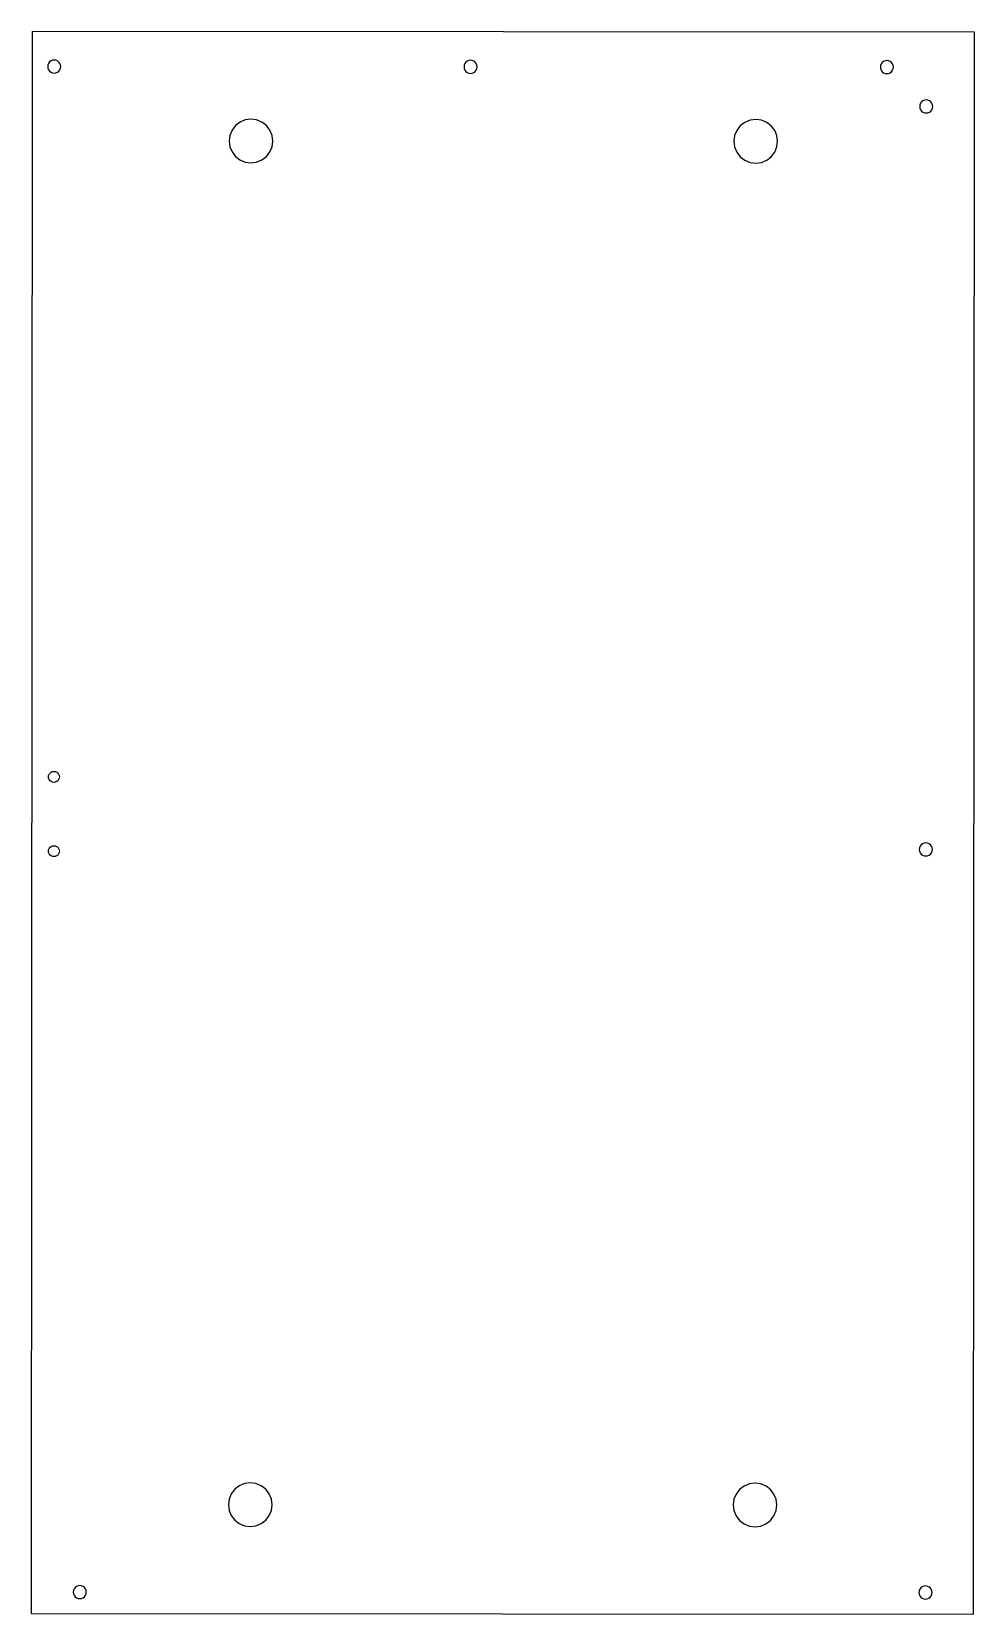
# Model space of a CAD drawing. Header units: millimetres. Extents: x -182 to 250, y -354 to 370.
import ezdxf

# ---------------------------------------------------------------- set-up
doc = ezdxf.new("R2010")
doc.units = ezdxf.units.MM

msp = doc.modelspace()

# ---------------------------------------------------------------- linework, layer by layer
for p, q in [((-181.66, -353.59), (-181.29, 370.41)), ((249.71, 370.19), (-181.29, 370.41)), ((249.34, -353.81), (249.71, 370.19)), ((-174.2, 355.19), (-174.3, 354.41)), ((-173.9, 355.91), (-174.2, 355.19)), ((-173.42, 356.53), (-173.9, 355.91)), ((-172.8, 357.01), (-173.42, 356.53)), ((-172.08, 357.3), (-172.8, 357.01)), ((-171.3, 357.4), (-172.08, 357.3)), ((-170.52, 357.3), (-171.3, 357.4)), ((-169.8, 357), (-170.52, 357.3)), ((-169.18, 356.52), (-169.8, 357)), ((-168.7, 355.9), (-169.18, 356.52)), ((-168.4, 355.18), (-168.7, 355.9)), ((-168.3, 354.4), (-168.4, 355.18)), ((16.3, 355.08), (16.2, 354.31)), ((16.6, 355.81), (16.3, 355.08)), ((17.08, 356.43), (16.6, 355.81)), ((17.7, 356.91), (17.08, 356.43)), ((18.42, 357.2), (17.7, 356.91)), ((19.2, 357.31), (18.42, 357.2)), ((19.98, 357.2), (19.2, 357.31)), ((20.7, 356.9), (19.98, 357.2)), ((21.32, 356.43), (20.7, 356.9)), ((21.8, 355.81), (21.32, 356.43)), ((22.1, 355.08), (21.8, 355.81)), ((22.2, 354.31), (22.1, 355.08)), ((206.8, 354.99), (206.7, 354.22)), ((207.1, 355.71), (206.8, 354.99)), ((207.58, 356.33), (207.1, 355.71)), ((208.2, 356.81), (207.58, 356.33)), ((208.92, 357.11), (208.2, 356.81)), ((209.7, 357.21), (208.92, 357.11)), ((210.48, 357.11), (209.7, 357.21)), ((211.2, 356.81), (210.48, 357.11)), ((211.82, 356.33), (211.2, 356.81)), ((212.3, 355.71), (211.82, 356.33)), ((212.6, 354.99), (212.3, 355.71)), ((212.7, 354.21), (212.6, 354.99)), ((-174.3, 354.41), (-174.2, 353.63)), ((-174.2, 353.63), (-173.9, 352.91)), ((-173.9, 352.91), (-173.42, 352.29)), ((-173.42, 352.29), (-172.8, 351.81)), ((-172.8, 351.81), (-172.08, 351.51)), ((-172.08, 351.51), (-171.3, 351.41)), ((-171.3, 351.41), (-170.53, 351.51)), ((-170.53, 351.51), (-169.8, 351.81)), ((-169.8, 351.81), (-169.18, 352.29)), ((-169.18, 352.29), (-168.7, 352.91)), ((-168.7, 352.91), (-168.4, 353.63)), ((-168.4, 353.63), (-168.3, 354.4)), ((16.2, 354.31), (16.3, 353.54)), ((16.3, 353.54), (16.6, 352.81)), ((16.6, 352.81), (17.08, 352.19)), ((17.08, 352.19), (17.7, 351.72)), ((17.7, 351.72), (18.42, 351.42)), ((18.42, 351.42), (19.2, 351.31)), ((19.2, 351.31), (19.97, 351.41)), ((19.97, 351.41), (20.7, 351.71)), ((20.7, 351.71), (21.32, 352.19)), ((21.32, 352.19), (21.8, 352.81)), ((21.8, 352.81), (22.1, 353.53)), ((22.1, 353.53), (22.2, 354.31)), ((206.7, 354.22), (206.8, 353.44)), ((206.8, 353.44), (207.1, 352.72)), ((207.1, 352.72), (207.58, 352.1)), ((207.58, 352.1), (208.2, 351.62)), ((208.2, 351.62), (208.92, 351.32)), ((208.92, 351.32), (209.7, 351.22)), ((209.7, 351.22), (210.47, 351.32)), ((210.47, 351.32), (211.2, 351.62)), ((211.2, 351.62), (211.82, 352.1)), ((211.82, 352.1), (212.3, 352.72)), ((212.3, 352.72), (212.6, 353.44)), ((212.6, 353.44), (212.7, 354.21)), ((224.79, 336.99), (224.69, 336.21)), ((224.69, 336.21), (224.79, 335.43)), ((225.09, 337.71), (224.79, 336.99)), ((224.79, 335.43), (225.09, 334.71)), ((225.57, 338.33), (225.09, 337.71)), ((225.09, 334.71), (225.57, 334.09)), ((226.19, 338.81), (225.57, 338.33)), ((225.57, 334.09), (226.19, 333.61)), ((226.91, 339.11), (226.19, 338.81)), ((226.19, 333.61), (226.91, 333.31)), ((227.69, 339.21), (226.91, 339.11)), ((226.91, 333.31), (227.69, 333.21)), ((228.47, 339.11), (227.69, 339.21)), ((227.69, 333.21), (228.46, 333.31)), ((228.46, 333.31), (229.19, 333.61)), ((229.19, 338.81), (228.47, 339.11)), ((229.81, 338.33), (229.19, 338.81)), ((229.19, 333.61), (229.81, 334.09)), ((230.29, 337.71), (229.81, 338.33)), ((229.81, 334.09), (230.29, 334.71)), ((230.59, 336.98), (230.29, 337.71)), ((230.29, 334.71), (230.59, 335.43)), ((230.69, 336.21), (230.59, 336.98)), ((230.59, 335.43), (230.69, 336.21)), ((-88.39, 327.44), (-89.98, 325.37)), ((-86.31, 329.03), (-88.39, 327.44)), ((-83.9, 330.02), (-86.31, 329.03)), ((-81.31, 330.36), (-83.9, 330.02)), ((-78.73, 330.02), (-81.31, 330.36)), ((-76.31, 329.02), (-78.73, 330.02)), ((-74.24, 327.43), (-76.31, 329.02)), ((-72.66, 325.36), (-74.24, 327.43)), ((142.61, 327.32), (141.02, 325.25)), ((144.69, 328.9), (142.61, 327.32)), ((147.1, 329.9), (144.69, 328.9)), ((149.69, 330.24), (147.1, 329.9)), ((152.27, 329.9), (149.69, 330.24)), ((154.69, 328.9), (152.27, 329.9)), ((156.76, 327.31), (154.69, 328.9)), ((158.34, 325.24), (156.76, 327.31)), ((-90.98, 322.96), (-91.32, 320.37)), ((-91.32, 320.37), (-90.98, 317.78)), ((-89.98, 325.37), (-90.98, 322.96)), ((-71.66, 322.95), (-72.66, 325.36)), ((-71.32, 320.36), (-71.66, 322.95)), ((-71.66, 317.77), (-71.32, 320.36)), ((140.02, 322.83), (139.68, 320.25)), ((139.68, 320.25), (140.02, 317.66)), ((141.02, 325.25), (140.02, 322.83)), ((159.34, 322.82), (158.34, 325.24)), ((159.68, 320.24), (159.34, 322.82)), ((159.34, 317.65), (159.68, 320.24)), ((-90.98, 317.78), (-89.98, 315.37)), ((-89.98, 315.37), (-88.39, 313.3)), ((-88.39, 313.3), (-86.32, 311.71)), ((-86.32, 311.71), (-83.91, 310.7)), ((-78.74, 310.7), (-76.32, 311.7)), ((-76.32, 311.7), (-74.25, 313.29)), ((-74.25, 313.29), (-72.66, 315.36)), ((-72.66, 315.36), (-71.66, 317.77)), ((140.02, 317.66), (141.02, 315.25)), ((141.02, 315.25), (142.61, 313.18)), ((142.61, 313.18), (144.68, 311.59)), ((144.68, 311.59), (147.09, 310.59)), ((152.26, 310.59), (154.68, 311.58)), ((154.68, 311.58), (156.75, 313.17)), ((156.75, 313.17), (158.34, 315.24)), ((158.34, 315.24), (159.34, 317.65)), ((-83.91, 310.7), (-81.32, 310.36)), ((-81.32, 310.36), (-78.74, 310.7)), ((147.09, 310.59), (149.68, 310.25)), ((149.68, 310.25), (152.26, 310.59)), ((-173.96, 29.41), (-173.88, 30.06)), ((-173.88, 28.76), (-173.96, 29.41)), ((-173.88, 30.06), (-173.63, 30.66)), ((-173.63, 30.66), (-173.23, 31.18)), ((-173.23, 31.18), (-172.71, 31.57)), ((-172.71, 31.57), (-172.11, 31.82)), ((-172.11, 31.82), (-171.46, 31.91)), ((-171.46, 31.91), (-170.82, 31.82)), ((-170.82, 31.82), (-170.21, 31.57)), ((-170.21, 31.57), (-169.7, 31.17)), ((-169.7, 31.17), (-169.3, 30.66)), ((-169.3, 30.66), (-169.05, 30.05)), ((-169.05, 30.05), (-168.96, 29.41)), ((-168.96, 29.41), (-169.05, 28.76)), ((-173.63, 28.16), (-173.88, 28.76)), ((-173.23, 27.64), (-173.63, 28.16)), ((-172.72, 27.24), (-173.23, 27.64)), ((-172.11, 26.99), (-172.72, 27.24)), ((-171.47, 26.91), (-172.11, 26.99)), ((-170.82, 26.99), (-171.47, 26.91)), ((-170.22, 27.24), (-170.82, 26.99)), ((-169.7, 27.64), (-170.22, 27.24)), ((-169.3, 28.16), (-169.7, 27.64)), ((-169.05, 28.76), (-169.3, 28.16)), ((-173.98, -4.59), (-173.9, -3.94)), ((-173.9, -5.24), (-173.98, -4.59)), ((-173.9, -3.94), (-173.65, -3.34)), ((-173.65, -5.84), (-173.9, -5.24)), ((-173.65, -3.34), (-173.25, -2.82)), ((-173.25, -6.36), (-173.65, -5.84)), ((-173.25, -2.82), (-172.73, -2.43)), ((-172.73, -6.76), (-173.25, -6.36)), ((-172.73, -2.43), (-172.13, -2.18)), ((-172.13, -7.01), (-172.73, -6.76)), ((-172.13, -2.18), (-171.48, -2.09)), ((-171.48, -7.09), (-172.13, -7.01)), ((-171.48, -2.09), (-170.83, -2.18)), ((-170.84, -7.01), (-171.48, -7.09)), ((-170.23, -6.76), (-170.84, -7.01)), ((-170.83, -2.18), (-170.23, -2.43)), ((-170.23, -2.43), (-169.71, -2.83)), ((-169.71, -6.36), (-170.23, -6.76)), ((-169.71, -2.83), (-169.32, -3.34)), ((-169.32, -5.84), (-169.71, -6.36)), ((-169.32, -3.34), (-169.07, -3.95)), ((-169.07, -5.24), (-169.32, -5.84)), ((-169.07, -3.95), (-168.98, -4.59)), ((-168.98, -4.59), (-169.07, -5.24)), ((224.62, -3.01), (224.52, -3.79)), ((224.52, -3.79), (224.62, -4.57)), ((224.92, -2.29), (224.62, -3.01)), ((224.62, -4.57), (224.92, -5.29)), ((225.4, -1.67), (224.92, -2.29)), ((224.92, -5.29), (225.4, -5.91)), ((226.02, -1.19), (225.4, -1.67)), ((225.4, -5.91), (226.02, -6.39)), ((226.74, -0.89), (226.02, -1.19)), ((226.02, -6.39), (226.74, -6.69)), ((227.52, -0.79), (226.74, -0.89)), ((226.74, -6.69), (227.52, -6.79)), ((228.3, -0.89), (227.52, -0.79)), ((227.52, -6.79), (228.29, -6.69)), ((228.29, -6.69), (229.02, -6.39)), ((229.02, -1.19), (228.3, -0.89)), ((229.64, -1.67), (229.02, -1.19)), ((229.02, -6.39), (229.64, -5.91)), ((230.12, -2.29), (229.64, -1.67)), ((229.64, -5.91), (230.12, -5.29)), ((230.42, -3.02), (230.12, -2.29)), ((230.12, -5.29), (230.42, -4.57)), ((230.52, -3.79), (230.42, -3.02)), ((230.42, -4.57), (230.52, -3.79)), ((-88.7, -296.57), (-90.29, -298.64)), ((-86.63, -294.98), (-88.7, -296.57)), ((-84.21, -293.98), (-86.63, -294.98)), ((-81.63, -293.64), (-84.21, -293.98)), ((-79.04, -293.98), (-81.63, -293.64)), ((-76.63, -294.98), (-79.04, -293.98)), ((-74.56, -296.57), (-76.63, -294.98)), ((-72.97, -298.64), (-74.56, -296.57)), ((142.3, -296.68), (140.71, -298.75)), ((144.37, -295.09), (142.3, -296.68)), ((146.79, -294.09), (144.37, -295.09)), ((149.37, -293.75), (146.79, -294.09)), ((151.96, -294.09), (149.37, -293.75)), ((154.37, -295.09), (151.96, -294.09)), ((156.44, -296.68), (154.37, -295.09)), ((158.03, -298.76), (156.44, -296.68)), ((-91.29, -301.05), (-91.63, -303.63)), ((-91.63, -303.63), (-91.29, -306.22)), ((-90.29, -298.64), (-91.29, -301.05)), ((-71.97, -301.05), (-72.97, -298.64)), ((-71.63, -303.64), (-71.97, -301.05)), ((-71.97, -306.23), (-71.63, -303.64)), ((139.71, -301.16), (139.37, -303.75)), ((139.37, -303.75), (139.71, -306.34)), ((140.71, -298.75), (139.71, -301.16)), ((159.03, -301.17), (158.03, -298.76)), ((159.37, -303.76), (159.03, -301.17)), ((159.03, -306.35), (159.37, -303.76)), ((-91.29, -306.22), (-90.29, -308.63)), ((-90.29, -308.63), (-88.71, -310.7)), ((-88.71, -310.7), (-86.64, -312.29)), ((-76.64, -312.3), (-74.56, -310.71)), ((-74.56, -310.71), (-72.97, -308.64)), ((-72.97, -308.64), (-71.97, -306.23)), ((139.71, -306.34), (140.71, -308.75)), ((140.71, -308.75), (142.29, -310.82)), ((142.29, -310.82), (144.36, -312.41)), ((154.36, -312.41), (156.44, -310.83)), ((156.44, -310.83), (158.03, -308.76)), ((158.03, -308.76), (159.03, -306.35)), ((-86.64, -312.29), (-84.22, -313.29)), ((-84.22, -313.29), (-81.64, -313.64)), ((-81.64, -313.64), (-79.05, -313.3)), ((-79.05, -313.3), (-76.64, -312.3)), ((144.36, -312.41), (146.78, -313.41)), ((146.78, -313.41), (149.36, -313.75)), ((149.36, -313.75), (151.95, -313.41)), ((151.95, -313.41), (154.36, -312.41)), ((-162.55, -342.82), (-162.65, -343.6)), ((-162.65, -343.6), (-162.55, -344.37)), ((-162.25, -342.1), (-162.55, -342.82)), ((-162.55, -344.37), (-162.25, -345.1)), ((-161.77, -341.48), (-162.25, -342.1)), ((-162.25, -345.1), (-161.77, -345.72)), ((-161.15, -341), (-161.77, -341.48)), ((-161.77, -345.72), (-161.15, -346.2)), ((-160.43, -340.7), (-161.15, -341)), ((-161.15, -346.2), (-160.43, -346.5)), ((-159.65, -340.6), (-160.43, -340.7)), ((-160.43, -346.5), (-159.65, -346.6)), ((-158.87, -340.7), (-159.65, -340.6)), ((-159.65, -346.6), (-158.88, -346.5)), ((-158.88, -346.5), (-158.15, -346.2)), ((-158.15, -341), (-158.87, -340.7)), ((-157.53, -341.48), (-158.15, -341)), ((-158.15, -346.2), (-157.53, -345.72)), ((-157.05, -342.1), (-157.53, -341.48)), ((-157.53, -345.72), (-157.05, -345.1)), ((-156.75, -342.82), (-157.05, -342.1)), ((-157.05, -345.1), (-156.75, -344.38)), ((-156.65, -343.6), (-156.75, -342.82)), ((-156.75, -344.38), (-156.65, -343.6)), ((224.45, -343.01), (224.35, -343.79)), ((224.35, -343.79), (224.45, -344.57)), ((224.75, -342.29), (224.45, -343.01)), ((224.45, -344.57), (224.75, -345.29)), ((225.23, -341.67), (224.75, -342.29)), ((224.75, -345.29), (225.23, -345.91)), ((225.85, -341.19), (225.23, -341.67)), ((225.23, -345.91), (225.85, -346.39)), ((226.57, -340.89), (225.85, -341.19)), ((225.85, -346.39), (226.57, -346.69)), ((227.35, -340.79), (226.57, -340.89)), ((226.57, -346.69), (227.35, -346.79)), ((228.13, -340.9), (227.35, -340.79)), ((227.35, -346.79), (228.12, -346.69)), ((228.12, -346.69), (228.85, -346.39)), ((228.13, -340.9), (228.85, -341.2)), ((229.47, -341.67), (228.85, -341.2)), ((228.85, -346.39), (229.47, -345.91)), ((229.95, -342.29), (229.47, -341.67)), ((229.47, -345.91), (229.95, -345.29)), ((230.25, -343.02), (229.95, -342.29)), ((229.95, -345.29), (230.25, -344.57)), ((230.35, -343.79), (230.25, -343.02)), ((230.25, -344.57), (230.35, -343.79)), ((249.34, -353.81), (-181.66, -353.59))]:
    msp.add_line(p, q)

doc.saveas('drawing.dxf')
